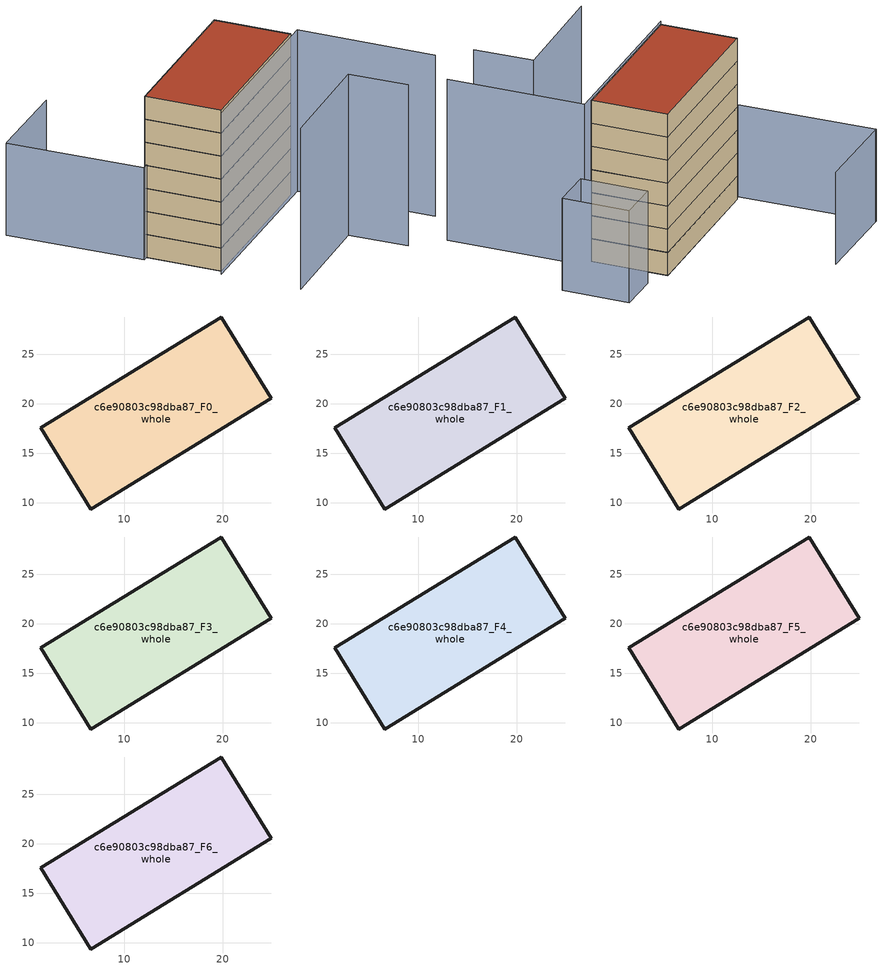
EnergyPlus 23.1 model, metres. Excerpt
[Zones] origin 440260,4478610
c6e90803c98dba87_F0_whole
 floor ground (EU_floor_Construction): 24.89,20.57 19.84,28.78 1.57,17.56 6.6,9.36 z0
 wall outside (EU_wall_Construction): 19.84,28.78 24.89,20.57 6.6,9.36 1.57,17.56 19.84,28.78 z0:3
c6e90803c98dba87_F1_whole
 floor to c6e90803c98dba87_F0_whole (EU_floor_Construction): 24.88,20.57 19.84,28.78 1.57,17.56 6.6,9.36 z3
 wall outside (EU_wall_Construction): 19.84,28.78 24.89,20.57 6.6,9.36 1.57,17.56 19.84,28.78 z3:6
c6e90803c98dba87_F2_whole
 floor to c6e90803c98dba87_F1_whole (EU_floor_Construction): 24.88,20.57 19.84,28.78 1.57,17.56 6.6,9.36 z6
 wall outside (EU_wall_Construction): 19.84,28.78 24.89,20.57 6.6,9.36 1.57,17.56 19.84,28.78 z6:9
c6e90803c98dba87_F3_whole
 floor to c6e90803c98dba87_F2_whole (EU_floor_Construction): 24.88,20.57 19.84,28.78 1.57,17.56 6.6,9.36 z9
 wall outside (EU_wall_Construction): 19.84,28.78 24.89,20.57 6.6,9.36 1.57,17.56 19.84,28.78 z9:12
c6e90803c98dba87_F4_whole
 floor to c6e90803c98dba87_F3_whole (EU_floor_Construction): 24.88,20.57 19.84,28.78 1.57,17.56 6.6,9.36 z12
 wall outside (EU_wall_Construction): 19.84,28.78 24.89,20.57 6.6,9.36 1.57,17.56 19.84,28.78 z12:15
c6e90803c98dba87_F5_whole
 floor to c6e90803c98dba87_F4_whole (EU_floor_Construction): 24.88,20.57 19.84,28.78 1.57,17.56 6.6,9.36 z15
 wall outside (EU_wall_Construction): 19.84,28.78 24.89,20.57 6.6,9.36 1.57,17.56 19.84,28.78 z15:18
c6e90803c98dba87_F6_whole
 floor to c6e90803c98dba87_F5_whole (EU_floor_Construction): 24.88,20.57 19.84,28.78 1.57,17.56 6.6,9.36 z18
 wall outside (EU_wall_Construction): 19.84,28.78 24.89,20.57 6.6,9.36 1.57,17.56 19.84,28.78 z18:21
 roof outside (EU_roof_Construction): 19.84,28.78 24.89,20.57 6.6,9.36 1.57,17.56 z21
shading: 18.02,27.57 1.13,17.02 / 1.13,17.02 -8.07,31.76 / 2.31,37.94 -7.84,31.91 / 27.63,31.84 32.02,24.62 / 32.02,24.62 27.29,21.75 / 27.29,21.75 22.9,28.97 / 22.9,28.97 27.63,31.84 z0:12; 11.32,0.11 24.07,8.14 / 24.07,8.14 28.08,1.77 / 6.16,8.71 26.09,20.94 / 26.09,20.94 35.17,6.15 z0:21
[Building]
EU S2 Campaign: North Axis=0; Terrain=City; Solar Distribution=FullExterior
[Site:Location]
Madrid: Latitude=40.5; Longitude=-3.5; Time Zone=1; Elevation=609
[SizingPeriod:WeatherFileDays]
AnnualSizingPeriod: Begin Month=1; Begin Day of Month=1; End Month=12; End Day of Month=31; Day of Week for Start Day=Monday; Use Weather File Daylight Saving Period=No; Use Weather File Rain and Snow Indicators=No
[MATERIAL]
EU_InternalMass_Material: Roughness=MediumRough; Thickness=0.1; Conductivity=1; Density=1800; Specific Heat=900; Thermal Absorptance=0.9; Solar Absorptance=0.7; Visible Absorptance=0.7
[MATERIAL:NOMASS] Roughness=MediumRough; Thermal Absorptance=0.9; Solar Absorptance=0.7; Visible Absorptance=0.7
Name | Thermal Resistance
EU_wall_NoMass | 0.459673
EU_roof_NoMass | 0.495815
EU_floor_NoMass | 0.788942
[CONSTRUCTION]
EU_wall_Construction: EU_wall_NoMass
EU_roof_Construction: EU_roof_NoMass
EU_floor_Construction: EU_floor_NoMass
EU_InternalMass_Construction: EU_InternalMass_Material
[ZONE] Type=1; Multiplier=1; Ceiling Height=autocalculate; Volume=619.486; Floor Area=autocalculate; Part of Total Floor Area=Yes
c6e90803c98dba87_F0_whole; c6e90803c98dba87_F1_whole; c6e90803c98dba87_F2_whole; c6e90803c98dba87_F3_whole; c6e90803c98dba87_F4_whole; c6e90803c98dba87_F5_whole; c6e90803c98dba87_F6_whole
[INTERNALMASS] Construction=EU_InternalMass_Construction; Surface Area=206.496
Name | Zone or ZoneList
c6e90803c98dba87_F0_whole_EU_InternalMass | c6e90803c98dba87_F0_whole
c6e90803c98dba87_F1_whole_EU_InternalMass | c6e90803c98dba87_F1_whole
c6e90803c98dba87_F2_whole_EU_InternalMass | c6e90803c98dba87_F2_whole
c6e90803c98dba87_F3_whole_EU_InternalMass | c6e90803c98dba87_F3_whole
c6e90803c98dba87_F4_whole_EU_InternalMass | c6e90803c98dba87_F4_whole
c6e90803c98dba87_F5_whole_EU_InternalMass | c6e90803c98dba87_F5_whole
c6e90803c98dba87_F6_whole_EU_InternalMass | c6e90803c98dba87_F6_whole
[OTHEREQUIPMENT] Fuel Type=Electricity; Design Level Calculation Method=Watts/Area; Power per Zone Floor Area=1; Fraction Latent=0; Fraction Radiant=0; Fraction Lost=0; Carbon Dioxide Generation Rate=0; EndUse Subcategory=EU_Step8_InternalGains
Name | Zone or ZoneList or Space or SpaceList | Schedule
EU_Step8_InternalGain_c6e90803c98dba87_F0_whole_f000 | c6e90803c98dba87_F0_whole | EU_Step8_GainSchedule_c6e90803c98dba87_F0_whole_f000
EU_Step8_InternalGain_c6e90803c98dba87_F1_whole_f000 | c6e90803c98dba87_F1_whole | EU_Step8_GainSchedule_c6e90803c98dba87_F1_whole_f000
EU_Step8_InternalGain_c6e90803c98dba87_F2_whole_f000 | c6e90803c98dba87_F2_whole | EU_Step8_GainSchedule_c6e90803c98dba87_F2_whole_f000
EU_Step8_InternalGain_c6e90803c98dba87_F3_whole_f000 | c6e90803c98dba87_F3_whole | EU_Step8_GainSchedule_c6e90803c98dba87_F3_whole_f000
EU_Step8_InternalGain_c6e90803c98dba87_F4_whole_f000 | c6e90803c98dba87_F4_whole | EU_Step8_GainSchedule_c6e90803c98dba87_F4_whole_f000
EU_Step8_InternalGain_c6e90803c98dba87_F5_whole_f000 | c6e90803c98dba87_F5_whole | EU_Step8_GainSchedule_c6e90803c98dba87_F5_whole_f000
EU_Step8_InternalGain_c6e90803c98dba87_F6_whole_f000 | c6e90803c98dba87_F6_whole | EU_Step8_GainSchedule_c6e90803c98dba87_F6_whole_f000
[ZONEVENTILATION:DESIGNFLOWRATE] Schedule=EU_AlwaysOn; Design Flow Rate Calculation Method=AirChanges/Hour; Air Changes per Hour=0.719161; Ventilation Type=Natural; Fan Pressure Rise=0; Fan Total Efficiency=1; Constant Term Coefficient=1; Temperature Term Coefficient=0; Velocity Term Coefficient=0; Velocity Squared Term Coefficient=0; Minimum Indoor Temperature=-100; Maximum Indoor Temperature=100; Delta Temperature=-100; Minimum Outdoor Temperature=-100; Maximum Outdoor Temperature=100; Maximum Wind Speed=40
Name | Zone or ZoneList or Space or SpaceList
EU_ConstantAir_c6e90803c98dba87_F0_whole | c6e90803c98dba87_F0_whole
EU_ConstantAir_c6e90803c98dba87_F1_whole | c6e90803c98dba87_F1_whole
EU_ConstantAir_c6e90803c98dba87_F2_whole | c6e90803c98dba87_F2_whole
EU_ConstantAir_c6e90803c98dba87_F3_whole | c6e90803c98dba87_F3_whole
EU_ConstantAir_c6e90803c98dba87_F4_whole | c6e90803c98dba87_F4_whole
EU_ConstantAir_c6e90803c98dba87_F5_whole | c6e90803c98dba87_F5_whole
EU_ConstantAir_c6e90803c98dba87_F6_whole | c6e90803c98dba87_F6_whole
[HVACTEMPLATE:THERMOSTAT] Constant Heating Setpoint=20; Constant Cooling Setpoint=50
EU_HeatOnly_c6e90803c98dba87_F0_whole; EU_HeatOnly_c6e90803c98dba87_F1_whole; EU_HeatOnly_c6e90803c98dba87_F2_whole; EU_HeatOnly_c6e90803c98dba87_F3_whole; EU_HeatOnly_c6e90803c98dba87_F4_whole; EU_HeatOnly_c6e90803c98dba87_F5_whole; EU_HeatOnly_c6e90803c98dba87_F6_whole
[HVACTEMPLATE:ZONE:IDEALLOADSAIRSYSTEM] System Availability Schedule=EU_AlwaysOn; Maximum Heating Supply Air Temperature=50; Minimum Cooling Supply Air Temperature=13; Maximum Heating Supply Air Humidity Ratio=0.0156; Minimum Cooling Supply Air Humidity Ratio=0.0077; Heating Limit=NoLimit; Cooling Limit=NoLimit; Heating Availability Schedule=EU_AlwaysOn; Cooling Availability Schedule=EU_CoolingOff; Dehumidification Control Type=ConstantSensibleHeatRatio; Cooling Sensible Heat Ratio=0.7; Dehumidification Setpoint=60; Humidification Control Type=None; Humidification Setpoint=30; Outdoor Air Method=None; Outdoor Air Flow Rate per Person=0.00944; Outdoor Air Flow Rate per Zone Floor Area=0; Outdoor Air Flow Rate per Zone=0; Demand Controlled Ventilation Type=None; Outdoor Air Economizer Type=NoEconomizer; Heat Recovery Type=None; Sensible Heat Recovery Effectiveness=0.7; Latent Heat Recovery Effectiveness=0.65
Name | Template Thermostat
c6e90803c98dba87_F0_whole | EU_HeatOnly_c6e90803c98dba87_F0_whole
c6e90803c98dba87_F1_whole | EU_HeatOnly_c6e90803c98dba87_F1_whole
c6e90803c98dba87_F2_whole | EU_HeatOnly_c6e90803c98dba87_F2_whole
c6e90803c98dba87_F3_whole | EU_HeatOnly_c6e90803c98dba87_F3_whole
c6e90803c98dba87_F4_whole | EU_HeatOnly_c6e90803c98dba87_F4_whole
c6e90803c98dba87_F5_whole | EU_HeatOnly_c6e90803c98dba87_F5_whole
c6e90803c98dba87_F6_whole | EU_HeatOnly_c6e90803c98dba87_F6_whole
[SIZING:ZONE] Zone Cooling Design Supply Air Temperature Input Method=SupplyAirTemperature; Zone Cooling Design Supply Air Temperature=13; Zone Heating Design Supply Air Temperature Input Method=SupplyAirTemperature; Zone Heating Design Supply Air Temperature=50; Zone Cooling Design Supply Air Humidity Ratio=0.008; Zone Heating Design Supply Air Humidity Ratio=0.008; Cooling Design Air Flow Method=DesignDay; Cooling Design Air Flow Rate=0; Cooling Minimum Air Flow per Zone Floor Area=0.000762; Cooling Minimum Air Flow=0; Cooling Minimum Air Flow Fraction=0.2; Heating Design Air Flow Method=DesignDay; Heating Design Air Flow Rate=0; Heating Maximum Air Flow per Zone Floor Area=0.002032; Heating Maximum Air Flow=0.141576; Heating Maximum Air Flow Fraction=0.3; Account for Dedicated Outdoor Air System=No; Dedicated Outdoor Air System Control Strategy=NeutralSupplyAir; Dedicated Outdoor Air Low Setpoint Temperature for Design=autosize; Dedicated Outdoor Air High Setpoint Temperature for Design=autosize; Zone Load Sizing Method=Sensible Load Only No Latent Load; Zone Latent Cooling Design Supply Air Humidity Ratio Input Method=HumidityRatioDifference; Zone Cooling Design Supply Air Humidity Ratio Difference=0.005; Zone Latent Heating Design Supply Air Humidity Ratio Input Method=HumidityRatioDifference; Zone Humidification Design Supply Air Humidity Ratio Difference=0.005
c6e90803c98dba87_F0_whole; c6e90803c98dba87_F1_whole; c6e90803c98dba87_F2_whole; c6e90803c98dba87_F3_whole; c6e90803c98dba87_F4_whole; c6e90803c98dba87_F5_whole; c6e90803c98dba87_F6_whole
[SCHEDULE:CONSTANT]
Name | Hourly Value
EU_AlwaysOn | 1
EU_CoolingOff | 0
[SCHEDULE:FILE] Column Number=1; Rows to Skip at Top=0; Number of Hours of Data=8760; Column Separator=Comma; Interpolate to Timestep=No; Minutes per Item=60; Adjust Schedule for Daylight Savings=Yes
Name | File
EU_Step8_GainSchedule_c6e90803c98dba87_F0_whole_f000 | ../../schedules/c6e90803c98dba87/c6e90803c98dba87_F0_whole_f000_gain.csv
EU_Step8_GainSchedule_c6e90803c98dba87_F1_whole_f000 | ../../schedules/c6e90803c98dba87/c6e90803c98dba87_F1_whole_f000_gain.csv
EU_Step8_GainSchedule_c6e90803c98dba87_F2_whole_f000 | ../../schedules/c6e90803c98dba87/c6e90803c98dba87_F2_whole_f000_gain.csv
EU_Step8_GainSchedule_c6e90803c98dba87_F3_whole_f000 | ../../schedules/c6e90803c98dba87/c6e90803c98dba87_F3_whole_f000_gain.csv
EU_Step8_GainSchedule_c6e90803c98dba87_F4_whole_f000 | ../../schedules/c6e90803c98dba87/c6e90803c98dba87_F4_whole_f000_gain.csv
EU_Step8_GainSchedule_c6e90803c98dba87_F5_whole_f000 | ../../schedules/c6e90803c98dba87/c6e90803c98dba87_F5_whole_f000_gain.csv
EU_Step8_GainSchedule_c6e90803c98dba87_F6_whole_f000 | ../../schedules/c6e90803c98dba87/c6e90803c98dba87_F6_whole_f000_gain.csv
